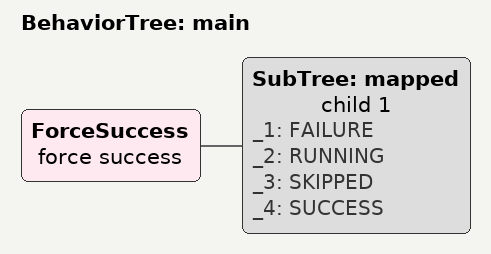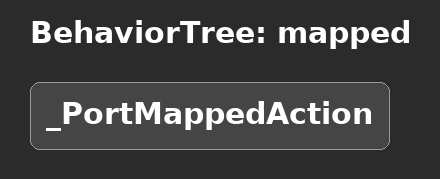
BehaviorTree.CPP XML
<?xml version="1.0" encoding="UTF-8"?>
<root BTCPP_format="4" main_tree_to_execute="main">
  <BehaviorTree ID="main">
    <ForceSuccess name="force success">
      <SubTree ID="mapped" name="child 1" _1="FAILURE" _2="RUNNING" _3="SKIPPED" _4="SUCCESS" />
    </ForceSuccess>
  </BehaviorTree>

  <BehaviorTree ID="mapped">
    <_PortMappedAction />
  </BehaviorTree>
</root>
